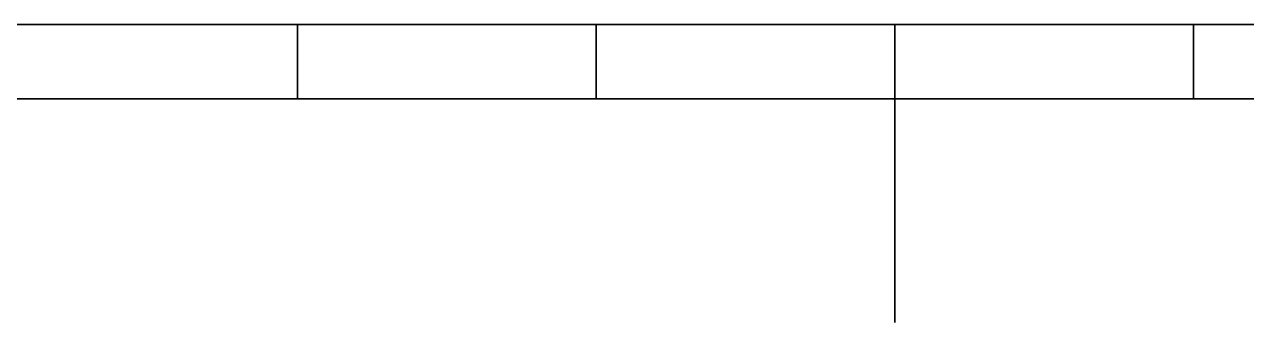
# Model space of a CAD drawing. Extents: x 0 to 297, y 0 to 210.
# Drawn here: x 119.36 to 160.27, y 0 to 10 of the extents above; entities that cross this region are included whole.
import ezdxf

# ---------------------------------------------------------------- set-up
doc = ezdxf.new("R2010")
doc.units = 0

msp = doc.modelspace()

# ---------------------------------------------------------------- linework, layer by layer
at = {"color": 7, "lineweight": 35}
for p, q in [((10, 10), (287, 10)), ((97, 10), (287, 10)), ((98.5, 7.5), (198.5, 7.5))]:
    msp.add_line(p, q, dxfattribs=at)
at = {"color": 7, "lineweight": 35, "ltscale": 0.0625}
for p, q in [((128.5, 10), (128.5, 7.5)), ((138.5, 10), (138.5, 7.5)), ((158.5, 10), (158.5, 7.5))]:
    msp.add_line(p, q, dxfattribs=at)
at = {"color": 7, "lineweight": 35, "ltscale": 0.25}
msp.add_line((148.5, 10), (148.5, 0), dxfattribs=at)

doc.saveas('drawing.dxf')
